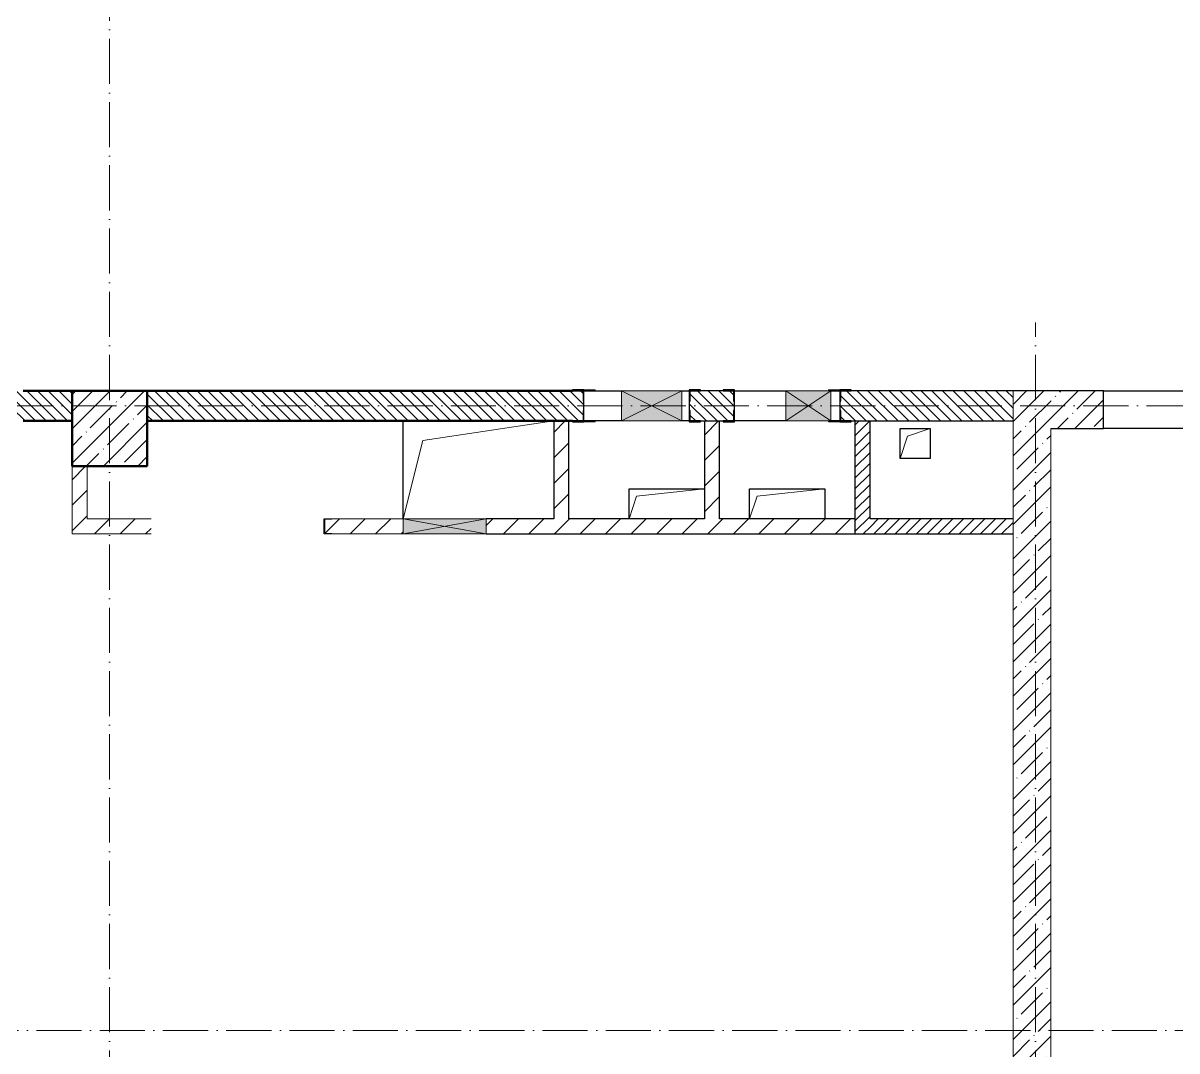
# Model space of a CAD drawing. Header units: millimetres. Extents: x -401725 to 250493, y 305116 to 802890.
# Drawn here: x 58983 to 66647, y 460711 to 467541 of the extents above; entities that cross this region are included whole.
import ezdxf

# ---------------------------------------------------------------- set-up
doc = ezdxf.new("R2010")
doc.units = ezdxf.units.MM
doc.linetypes.add('50_200_ШТРИХ_1Т_ш5_п1_п1_', pattern=[700, 500, -100, 0, -100])
for name, color, linetype, lineweight in [('A-DETL-GENF-OTLN', 7, 'Continuous', 9), ('A-GENM-____-MCUT', 7, 'Continuous', 25), ('A-GENM-____-OTLN', 7, 'Continuous', 9), ('A-GENM-____-OTLN-1', 7, 'Continuous', 25), ('A-GLAZ-____-OTLN', 7, 'Continuous', 9), ('A-WALL-____-MCUT-1', 7, 'Continuous', 9), ('A-WALL-____-MCUT-2', 7, 'Continuous', 50), ('A-WALL-____-PATT-1', 7, 'Continuous', 9), ('A-WALL-FNSH-MCUT-1', 7, 'Continuous', 9), ('S-COLS-____-MCUT', 7, 'Continuous', 50), ('S-COLS-____-OTLN', 7, 'Continuous', 9), ('S-GRID-____-OTLN-1', 7, '50_200_ШТРИХ_1Т_ш5_п1_п1_', 9)]:
    doc.layers.add(name, color=color, linetype=linetype, lineweight=lineweight)
pattern_1 = [(135, (-15591.663, 459015.94), (-35.35534, -35.35534), [])]
pattern_2 = [(45, (-15591.66, 459015.94), (-84.85281, 84.85281), [])]
pattern_3 = [(45, (-15591.663, 459015.94), (-35.35534, 35.35534), [])]
pattern_4 = [(45, (-15591.66, 459015.94), (-114.04925, 114.04925), []), (45, (-15477.61, 459015.94), (-114.04925, 114.04925), [201.612, -40.322, 3.353, -36.97])]

# ---------------------------------------------------------------- blocks, each defined once
blk = doc.blocks.new('BSC_Колонна _Прямоугольная - 500х500-V58-АР1_План отверстий 2 этажа в осях 1-64_А-ГГ')
at = {"layer": 'S-COLS-____-OTLN'}
h = blk.add_hatch(dxfattribs=at)
h.set_pattern_fill('FP_87', color=256, style=0, pattern_type=2)
h.set_pattern_definition([(45, (-75150, -5831.04), (-114.04925, 114.04925), []), (45, (-75035.95, -5831.04), (-114.04925, 114.04925), [201.613, -40.323, 3.353, -36.97])])
h.paths.add_polyline_path([(-250, -250), (250, -250), (250, 250), (-250, 250)], flags=0)
at = {"layer": 'S-COLS-____-MCUT'}
for p, q in [((250, 250), (-250, 250)), ((-250, 250), (-250, -250)), ((250, -250), (250, 250)), ((-250, -250), (250, -250))]:
    blk.add_line(p, q, dxfattribs=at)
blk = doc.blocks.new('154_Стойка_СКБ_Уголок - СМ-2180_200-28268025-АР1_План отверстий 2 этажа в осях 1-64_А-ГГ')
at = {"layer": 'A-GENM-____-MCUT'}
for p, q in [((125, 156), (125, 81)), ((200, 156), (125, 156)), ((200, 150), (200, 156)), ((125, 81), (131, 81)), ((131, 81), (131, 150)), ((131, 150), (200, 150)), ((131, 19), (125, 19)), ((125, 19), (125, -56)), ((131, -50), (131, 19)), ((125, -56), (200, -56)), ((200, -50), (131, -50)), ((200, -56), (200, -50))]:
    blk.add_line(p, q, dxfattribs=at)
blk = doc.blocks.new('Фахверк_СКБ_Уголок - 200_3960_зеркало-28268689-АР1_План отверстий 2 этажа в осях 1-64_А-ГГ')
at = {"layer": 'A-GENM-____-MCUT'}
for p, q in [((200, 156), (125, 156)), ((125, 156), (125, 81)), ((200, 150), (200, 156)), ((125, 81), (131, 81)), ((131, 81), (131, 150)), ((131, 150), (200, 150)), ((131, 19), (125, 19)), ((125, 19), (125, -56)), ((131, -50), (131, 19)), ((125, -56), (200, -56)), ((200, -50), (131, -50)), ((200, -56), (200, -50))]:
    blk.add_line(p, q, dxfattribs=at)
blk = doc.blocks.new('Фахверк_СКБ_Уголок - 200_3960-28268576-АР1_План отверстий 2 этажа в осях 1-64_А-ГГ')
at = {"layer": 'A-GENM-____-MCUT'}
for p, q in [((200, 156), (125, 156)), ((125, 156), (125, 81)), ((200, 150), (200, 156)), ((125, 81), (131, 81)), ((131, 81), (131, 150)), ((131, 150), (200, 150)), ((131, 19), (125, 19)), ((125, 19), (125, -56)), ((131, -50), (131, 19)), ((125, -56), (200, -56)), ((200, -50), (131, -50)), ((200, -56), (200, -50))]:
    blk.add_line(p, q, dxfattribs=at)
blk = doc.blocks.new('Стойка_Влож_Уголок_Опорный - Уголок-28213941-АР1_План отверстий 2 этажа в осях 1-64_А-ГГ')
at = {"layer": 'A-GENM-____-OTLN'}
for p, q in [((-212, -6), (-212, 0)), ((0, 0), (0, -6)), ((-212, -75), (-212, -6)), ((-212, -6), (-206, -6)), ((-212, -75), (-206, -75)), ((-6, -6), (0, -6)), ((-6, -75), (0, -75)), ((0, -6), (0, -75))]:
    blk.add_line(p, q, dxfattribs=at)
blk = doc.blocks.new('154_Фахверк_СКБ_Швеллер - Тип_100_3960-28494444-АР1_План отверстий 2 этажа в осях 1-64_А-ГГ')
at = {"layer": 'A-GENM-____-MCUT'}
for p, q in [((125, 50), (175, 50)), ((125, -50), (125, 50)), ((128, 47), (128, -47)), ((175, 47), (128, 47)), ((175, 50), (175, 47)), ((175, -50), (125, -50)), ((128, -47), (175, -47)), ((175, -47), (175, -50))]:
    blk.add_line(p, q, dxfattribs=at)
blk = doc.blocks.new('AR_Отверстие прямоугольное _в плите_ - AR_Отверстие прямоугольное _в плите_-30229432-АР1_План отверстий 2 этажа в осях 1-64_А-ГГ')
at = {"layer": 'A-GENM-____-OTLN'}
for p, q in [((250, 100), (-250, 100)), ((-250, 100), (-250, -100)), ((-200, 50), (250, 100)), ((-250, -100), (-200, 50))]:
    blk.add_line(p, q, dxfattribs=at)
blk = doc.blocks.new('AR_Отверстие прямоугольное _в плите_ - AR_Отверстие прямоугольное _в плите_-V147-АР1_План отверстий 2 этажа в осях 1-64_А-ГГ')
at = {"layer": 'A-GENM-____-OTLN'}
for p, q in [((250, 100), (-250, 100)), ((-250, 100), (-250, -100)), ((-200, 50), (250, 100)), ((250, -100), (250, 100)), ((-250, -100), (-200, 50))]:
    blk.add_line(p, q, dxfattribs=at)
blk = doc.blocks.new('AR_Отверстие прямоугольное _в плите_ - AR_Отверстие прямоугольное _в плите_-V150-АР1_План отверстий 2 этажа в осях 1-64_А-ГГ')
at = {"layer": 'A-GENM-____-OTLN'}
for p, q in [((100, 100), (-100, 100)), ((-100, 100), (-100, -100)), ((-50, 50), (100, 100)), ((100, -100), (100, 100)), ((-100, -100), (-50, 50)), ((-100, -100), (100, -100))]:
    blk.add_line(p, q, dxfattribs=at)
blk = doc.blocks.new('AR_Отверстие прямоугольное _в плите_ - AR_Отверстие прямоугольное _в плите_-30552580-АР1_План отверстий 2 этажа в осях 1-64_А-ГГ')
at = {"layer": 'A-GENM-____-OTLN'}
for p, q in [((-500, 325), (-500, -325)), ((-370, 195), (500, 325)), ((-500, -325), (-370, 195))]:
    blk.add_line(p, q, dxfattribs=at)
blk = doc.blocks.new('AR_Отверстие прямоугольное _в стене_ - AR_Отверстие прямоугольное _в стене__ЭОМ-36405854-АР1_План отверстий 2 этажа в осях 1-64_А-ГГ')
at = {"layer": 'A-GLAZ-____-OTLN'}
blk.add_hatch(color=256, dxfattribs=at).paths.add_polyline_path([(200, 100), (-200, 100), (-200, -100), (200, -100), (200, 85.2)], flags=0)
at = {"layer": 'A-DETL-GENF-OTLN'}
for p, q in [((-200, -100), (-200, 100)), ((-200, 100), (200, 100)), ((200, 100), (-200, -100)), ((-200, 100), (200, -100)), ((200, 100), (-200, 100)), ((-200, 100), (-200, -100)), ((200, 100), (200, -100)), ((200, -100), (200, 100)), ((200, -100), (-200, -100)), ((-200, -100), (200, -100))]:
    blk.add_line(p, q, dxfattribs=at)
blk = doc.blocks.new('AR_Отверстие прямоугольное _в стене__БезПР - AR_Отверстие прямоугольное _в стене__БезПР-36392850-АР1_План отверстий 2 этажа в осях 1-64_А-ГГ')
at = {"layer": 'A-GLAZ-____-OTLN'}
blk.add_hatch(color=256, dxfattribs=at).paths.add_polyline_path([(150, 100), (-150, 100), (-150, -100), (150, -100), (150, 85.2)], flags=0)
at = {"layer": 'A-DETL-GENF-OTLN'}
for p, q in [((-150, -100), (-150, 100)), ((-150, 100), (150, 100)), ((150, 100), (-150, -100)), ((-150, 100), (150, -100)), ((150, 100), (-150, 100)), ((-150, 100), (-150, -100)), ((150, 100), (150, -100)), ((150, -100), (150, 100)), ((150, -100), (-150, -100)), ((-150, -100), (150, -100))]:
    blk.add_line(p, q, dxfattribs=at)
blk = doc.blocks.new('AR_Отверстие прямоугольное _в стене_ - AR_Отверстие прямоугольное _в стене__ОВ-36863857-АР1_План отверстий 2 этажа в осях 1-64_А-ГГ')
at = {"layer": 'A-GLAZ-____-OTLN'}
blk.add_hatch(color=256, dxfattribs=at).paths.add_polyline_path([(275, 50), (-275, 50), (-275, -50), (275, -50)], flags=0)
at = {"layer": 'A-DETL-GENF-OTLN'}
for p, q in [((-275, -50), (-275, 50)), ((-275, 50), (275, 50)), ((275, 50), (-275, -50)), ((-275, 50), (275, -50)), ((275, 50), (-275, 50)), ((-275, 50), (-275, -50)), ((275, 50), (275, -50)), ((275, -50), (275, 50)), ((275, -50), (-275, -50)), ((-275, -50), (275, -50))]:
    blk.add_line(p, q, dxfattribs=at)
blk = doc.blocks.new('2этаж')
at = {"layer": 'S-GRID-____-OTLN-1', "color": 251, "ltscale": 0.6, "true_color": 0x636466}
for p, q in [((59558.3, 454533.3), (59558.3, 469166.5)), ((65708.3, 454533.3), (65708.3, 465551)), ((74727.1, 464997), (-20260.4, 464997)), ((88359, 460847), (-20260.4, 460847))]:
    blk.add_line(p, q, dxfattribs=at)

msp = doc.modelspace()

# ---------------------------------------------------------------- hatches: boundary and pattern name
h = msp.add_hatch()
h.set_pattern_fill('FP_25', color=256, style=0, pattern_type=2)
h.set_pattern_definition(pattern_4)
h.paths.add_polyline_path([(67958.3366, 464846.983), (67958.3366, 465096.983), (67758.3366, 465096.983), (67758.3366, 464846.983)], flags=0)
h.paths.add_polyline_path([(65808.3366, 464846.983), (66158.3366, 464846.983), (66158.3366, 465096.983), (65808.3366, 465096.983)], flags=0)
h = msp.add_hatch()
h.set_pattern_fill('FP_4', color=256, style=0, pattern_type=2)
h.set_pattern_definition(pattern_2)
h.paths.add_polyline_path([(62608.3366, 464246.983), (62608.3366, 464896.983), (62508.3366, 464896.983), (62508.3366, 464246.983)], flags=0)
h = msp.add_hatch()
h.set_pattern_fill('FP_4', color=256, style=0, pattern_type=2)
h.set_pattern_definition(pattern_2)
h.paths.add_polyline_path([(63608.3366, 464246.983), (63608.3366, 464896.983), (63508.3366, 464896.983), (63508.3366, 464246.983)], flags=0)
h = msp.add_hatch()
h.set_pattern_fill('FP_5', color=256, style=0, pattern_type=2)
h.set_pattern_definition(pattern_3)
h.paths.add_polyline_path([(64608.3366, 464146.983), (64608.3366, 464896.983), (64508.3366, 464896.983), (64508.3366, 464146.983)], flags=0)
h = msp.add_hatch()
h.set_pattern_fill('FP_5', color=256, style=0, pattern_type=2)
h.set_pattern_definition(pattern_3)
h.paths.add_polyline_path([(65558.3366, 464146.983), (65558.3366, 464246.983), (64608.3366, 464246.983), (64608.3366, 464146.983)], flags=0)
at = {"layer": 'A-WALL-____-PATT-1'}
h = msp.add_hatch(dxfattribs=at)
h.set_pattern_fill('FP_6', color=256, style=0, pattern_type=2)
h.set_pattern_definition(pattern_1)
h.paths.add_polyline_path([(59114.3366, 464896.983), (59308.3366, 464896.983), (59308.3366, 465096.983), (58914.3366, 465096.983), (58914.3366, 465027.983), (58908.3366, 465027.983), (58908.3366, 464965.983), (58914.3366, 464965.983), (58914.3366, 464896.983), (58983.3366, 464896.983)], flags=0)
h.paths.add_polyline_path([(56808.3366, 464896.983), (57202.3366, 464896.983), (57202.3366, 464965.983), (57208.3366, 464965.983), (57208.3366, 465027.983), (57202.3366, 465027.983), (57202.3366, 465096.983), (56808.3366, 465096.983), (56808.3366, 464936.983)], flags=0)
h = msp.add_hatch(dxfattribs=at)
h.set_pattern_fill('FP_6', color=256, style=0, pattern_type=2)
h.set_pattern_definition(pattern_1)
h.paths.add_polyline_path([(64414.3366, 464896.983), (65558.3366, 464896.983), (65558.3366, 465096.983), (64414.3366, 465096.983), (64414.3366, 465027.983), (64408.3366, 465027.983), (64408.3366, 464965.983), (64414.3366, 464965.983), (64414.3366, 464898.0264)], flags=0)
h.paths.add_polyline_path([(63483.3366, 464896.983), (63702.3366, 464896.983), (63702.3366, 464965.983), (63708.3366, 464965.983), (63708.3366, 465027.983), (63702.3366, 465027.983), (63702.3366, 465096.983), (63414.3366, 465096.983), (63414.3366, 465027.983), (63408.3366, 465027.983), (63408.3366, 464965.983), (63414.3366, 464965.983), (63414.3366, 464896.983)], flags=0)
h.paths.add_polyline_path([(62163.0757, 464896.983), (62702.3366, 464896.983), (62702.3366, 464965.983), (62708.3366, 464965.983), (62708.3366, 465027.983), (62702.3366, 465027.983), (62702.3366, 465096.983), (59808.3366, 465096.983), (59808.3366, 464896.983)], flags=0)
h = msp.add_hatch(dxfattribs=at)
h.set_pattern_fill('FP_25', color=256, style=0, pattern_type=2)
h.set_pattern_definition(pattern_4)
h.paths.add_polyline_path([(65558.3366, 457596.983), (65808.3366, 457596.983), (65808.3366, 465096.983), (65558.3366, 465096.983), (65558.3366, 459751.8495)], flags=0)
h = msp.add_hatch(dxfattribs=at)
h.set_pattern_fill('FP_4', color=256, style=0, pattern_type=2)
h.set_pattern_definition(pattern_2)
h.paths.add_polyline_path([(59408.3366, 464246.983), (59408.3366, 464596.983), (59308.3366, 464596.983), (59308.3366, 464246.983)], flags=0)
h = msp.add_hatch(dxfattribs=at)
h.set_pattern_fill('FP_4', color=256, style=0, pattern_type=2)
h.set_pattern_definition(pattern_2)
h.paths.add_polyline_path([(64508.3366, 464146.983), (64508.3366, 464246.983), (62058.3366, 464246.983), (62058.3366, 464146.983), (63930.54, 464146.983)], flags=0)
h.paths.add_polyline_path([(59308.3366, 464146.983), (59833.3366, 464146.983), (59833.3366, 464246.983), (59308.3366, 464246.983)], flags=0)
h.paths.add_polyline_path([(61508.3366, 464146.983), (61508.3366, 464246.983), (61033.3366, 464246.983), (61033.3366, 464243.983), (60986.3366, 464243.983), (60986.3366, 464149.983), (61033.3366, 464149.983), (61033.3366, 464146.983)], flags=0)

# ---------------------------------------------------------------- linework, layer by layer
for p, q in [((62708.3366, 465096.983), (62958.3366, 465096.983)), ((63358.3366, 465096.983), (63408.3366, 465096.983)), ((63633.3366, 465096.983), (63483.3366, 465096.983)), ((63708.3366, 465096.983), (64048.3366, 465096.983)), ((64348.3366, 465096.983), (64408.3366, 465096.983)), ((65558.3366, 465096.983), (64483.3366, 465096.983)), ((66158.3366, 465096.983), (65558.3366, 465096.983)), ((66158.3366, 464846.983), (66158.3366, 465096.983)), ((66158.3366, 465096.983), (67758.3366, 465096.983)), ((62708.3366, 464965.983), (62708.3366, 465027.983)), ((63408.3366, 465027.983), (63408.3366, 464965.983)), ((63708.3366, 464965.983), (63708.3366, 465027.983)), ((64408.3366, 465027.983), (64408.3366, 464965.983)), ((61508.3366, 464246.983), (61508.3366, 464896.983)), ((62508.3366, 464896.983), (62508.3366, 464246.983)), ((62608.3366, 464246.983), (62608.3366, 464896.983)), ((62958.3366, 464896.983), (62708.3366, 464896.983)), ((63408.3366, 464896.983), (63358.3366, 464896.983)), ((63483.3366, 464896.983), (63633.3366, 464896.983)), ((63508.3366, 464896.983), (63508.3366, 464246.983)), ((63608.3366, 464246.983), (63608.3366, 464896.983)), ((64048.3366, 464896.983), (63708.3366, 464896.983)), ((64408.3366, 464896.983), (64348.3366, 464896.983)), ((64483.3366, 464896.983), (65558.3366, 464896.983)), ((64508.3366, 464896.983), (64508.3366, 464146.983)), ((64608.3366, 464246.983), (64608.3366, 464896.983)), ((64808.3366, 464846.983), (65008.3366, 464846.983)), ((64808.3366, 464646.983), (64808.3366, 464846.983)), ((65008.3366, 464846.983), (65008.3366, 464646.983)), ((65808.3366, 464846.983), (66158.3366, 464846.983)), ((67758.3366, 464846.983), (66158.3366, 464846.983)), ((65008.3366, 464646.983), (64808.3366, 464646.983)), ((63008.3366, 464446.983), (63508.3366, 464446.983)), ((63008.3366, 464246.983), (63008.3366, 464446.983)), ((63808.3366, 464446.983), (64308.3366, 464446.983)), ((63808.3366, 464246.983), (63808.3366, 464446.983)), ((64308.3366, 464446.983), (64308.3366, 464246.983)), ((62508.3366, 464246.983), (62058.3366, 464246.983)), ((63508.3366, 464246.983), (62608.3366, 464246.983)), ((64508.3366, 464246.983), (63608.3366, 464246.983)), ((65558.3366, 464246.983), (64608.3366, 464246.983)), ((62058.3366, 464146.983), (65558.3366, 464146.983))]:
    msp.add_line(p, q)
at = {"layer": 'A-WALL-____-MCUT-1'}
for p, q in [((65558.3366, 465096.983), (65558.3366, 457596.983)), ((65808.3366, 457596.983), (65808.3366, 464846.983))]:
    msp.add_line(p, q, dxfattribs=at)
at = {"layer": 'A-WALL-____-MCUT-2'}
for p, q in [((59308.3366, 465096.983), (58983.3366, 465096.983)), ((62633.3366, 465096.983), (59808.3366, 465096.983)), ((58983.3366, 464896.983), (59308.3366, 464896.983)), ((59808.3366, 464896.983), (62633.3366, 464896.983))]:
    msp.add_line(p, q, dxfattribs=at)
at = {"layer": 'A-WALL-FNSH-MCUT-1'}
for p, q in [((59308.3366, 464596.983), (59308.3366, 464146.983)), ((59408.3366, 464246.983), (59408.3366, 464596.983)), ((59833.3366, 464246.983), (59408.3366, 464246.983)), ((61508.3366, 464246.983), (61033.3366, 464246.983)), ((59308.3366, 464146.983), (59833.3366, 464146.983)), ((61033.3366, 464146.983), (61508.3366, 464146.983))]:
    msp.add_line(p, q, dxfattribs=at)

# ---------------------------------------------------------------- block references
at = {"color": 18, "true_color": 0x000000}
msp.add_blockref('2этаж', (0, 0), dxfattribs=at)
for name, p, rotation in [('154_Стойка_СКБ_Уголок - СМ-2180_200-28268025-АР1_План отверстий 2 этажа в осях 1-64_А-ГГ', (62833.3366, 465046.983), 180), ('Стойка_Влож_Уголок_Опорный - Уголок-28213941-АР1_План отверстий 2 этажа в осях 1-64_А-ГГ', (62708.3366, 465102.983), 89.99999999999955), ('AR_Отверстие прямоугольное _в стене_ - AR_Отверстие прямоугольное _в стене__ЭОМ-36405854-АР1_План отверстий 2 этажа в осях 1-64_А-ГГ', (63158.3366, 464996.983), 180), ('Фахверк_СКБ_Уголок - 200_3960-28268576-АР1_План отверстий 2 этажа в осях 1-64_А-ГГ', (63833.3366, 465046.983), 180), ('AR_Отверстие прямоугольное _в стене__БезПР - AR_Отверстие прямоугольное _в стене__БезПР-36392850-АР1_План отверстий 2 этажа в осях 1-64_А-ГГ', (64198.3366, 464996.983), 180), ('Стойка_Влож_Уголок_Опорный - Уголок-28213941-АР1_План отверстий 2 этажа в осях 1-64_А-ГГ', (64408.3366, 464890.983), 269.9999999999995), ('AR_Отверстие прямоугольное _в стене_ - AR_Отверстие прямоугольное _в стене__ОВ-36863857-АР1_План отверстий 2 этажа в осях 1-64_А-ГГ', (61783.3366, 464196.983), 180)]:
    msp.add_blockref(name, p, dxfattribs=dict(rotation=rotation))
for name, p in [('Фахверк_СКБ_Уголок - 200_3960_зеркало-28268689-АР1_План отверстий 2 этажа в осях 1-64_А-ГГ', (63283.3366, 464946.983)), ('154_Стойка_СКБ_Уголок - СМ-2180_200-28268025-АР1_План отверстий 2 этажа в осях 1-64_А-ГГ', (64283.3366, 464946.983)), ('AR_Отверстие прямоугольное _в плите_ - AR_Отверстие прямоугольное _в плите_-30552580-АР1_План отверстий 2 этажа в осях 1-64_А-ГГ', (62008.3366, 464571.983)), ('AR_Отверстие прямоугольное _в плите_ - AR_Отверстие прямоугольное _в плите_-V150-АР1_План отверстий 2 этажа в осях 1-64_А-ГГ', (64908.3366, 464746.983)), ('AR_Отверстие прямоугольное _в плите_ - AR_Отверстие прямоугольное _в плите_-30229432-АР1_План отверстий 2 этажа в осях 1-64_А-ГГ', (63258.3366, 464346.983)), ('AR_Отверстие прямоугольное _в плите_ - AR_Отверстие прямоугольное _в плите_-V147-АР1_План отверстий 2 этажа в осях 1-64_А-ГГ', (64058.3366, 464346.983))]:
    msp.add_blockref(name, p)
at = {"layer": 'A-GENM-____-OTLN-1'}
msp.add_blockref('154_Фахверк_СКБ_Швеллер - Тип_100_3960-28494444-АР1_План отверстий 2 этажа в осях 1-64_А-ГГ', (60858.3366, 464196.983), dxfattribs=at)
at = {"layer": 'S-COLS-____-OTLN'}
msp.add_blockref('BSC_Колонна _Прямоугольная - 500х500-V58-АР1_План отверстий 2 этажа в осях 1-64_А-ГГ', (59558.3366, 464846.983), dxfattribs=at)

doc.saveas('drawing.dxf')
